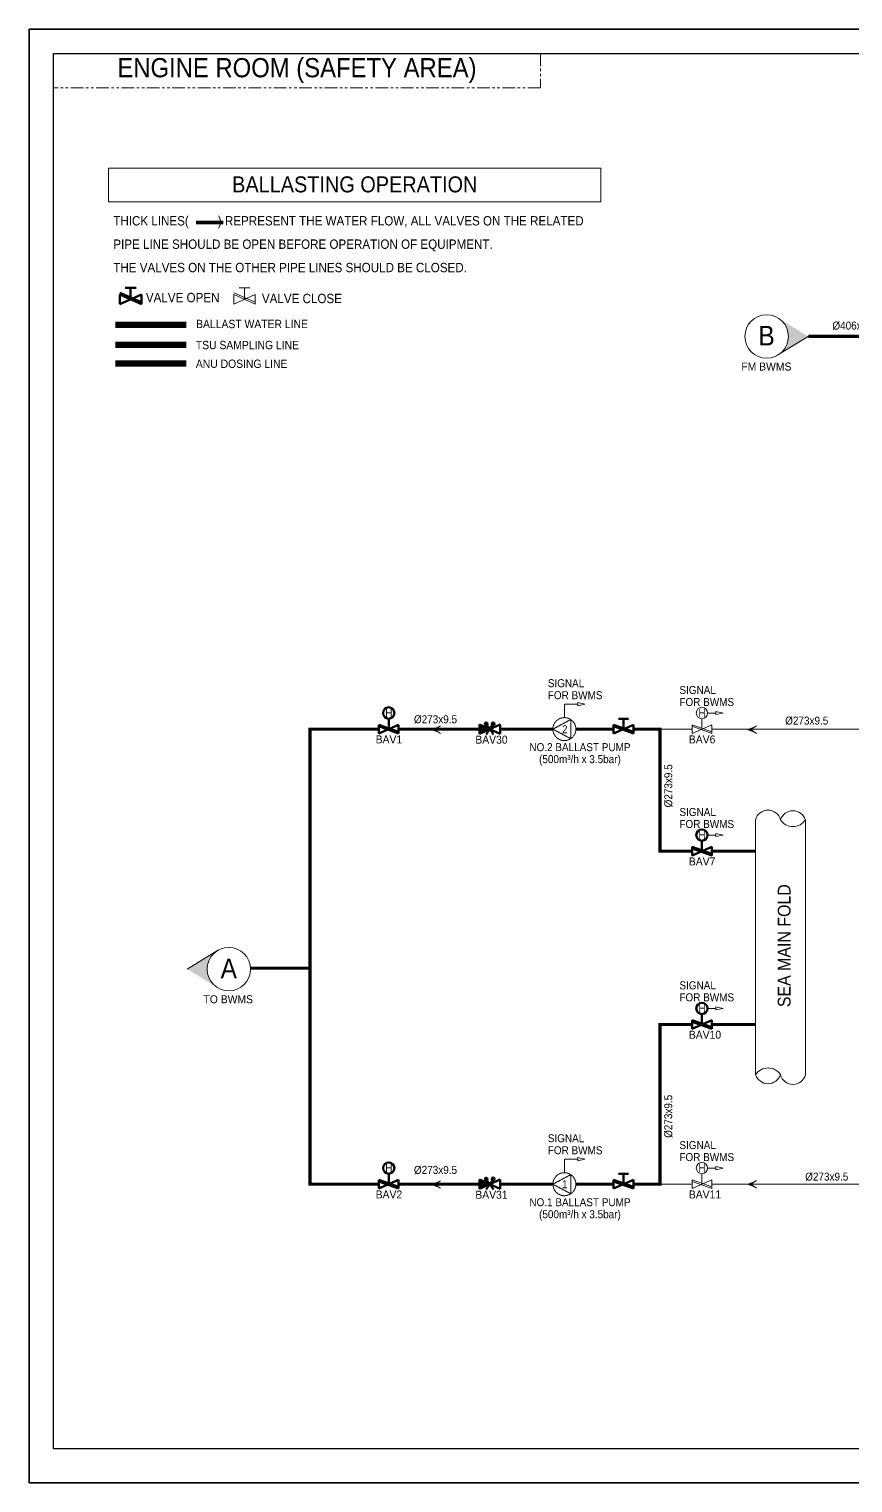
# Model space of a CAD drawing. Extents: x -553847 to 4496999, y 514150 to 878882.
# Drawn here: x 4295572 to 4321324, y 721680 to 767108 of the extents above; entities that cross this region are included whole.
import ezdxf

# ---------------------------------------------------------------- set-up
doc = ezdxf.new("R2010")
doc.units = 0
doc.header["$LTSCALE"] = 25
doc.header["$MEASUREMENT"] = 0
for name, pattern in [('DASHED', [0.75, 0.5, -0.25]), ('DASHED2', [0.375, 0.25, -0.125]), ('PHANTOM2', [31.75, 15.875, -3.175, 3.175, -3.175, 3.175, -3.175])]:
    doc.linetypes.add(name, pattern=pattern)
doc.layers.get('0').update_dxf_attribs({"linetype": 'CONTINUOUS', "lineweight": 9})
doc.layers.add('0.1 Defpoints', color=7, linetype='CONTINUOUS', plot=False)
doc.layers.add('0.2 Dwg sheet', color=7, linetype='CONTINUOUS')
doc.layers.add('0.3 Text', color=7, linetype='CONTINUOUS')
for name, color, linetype, lineweight in [('1.1 Y_Pipe', 7, 'CONTINUOUS', 13), ('1.2 Y_Equip', 7, 'DASHED', 15), ('1.7 Signal', 6, 'ZIGZAG', 9), ('1.9 Arrow', 1, 'CONTINUOUS', 9)]:
    doc.layers.add(name, color=color, linetype=linetype, lineweight=lineweight)
doc.layers.add('2.1 Valve open', color=7, linetype='CONTINUOUS', lineweight=50, true_color=0x1b21e4)
for name, color, linetype, true_color in [('2.2 Ballast water line', 7, 'CONTINUOUS', 0x1b21e4), ('2.3 TSU sampling line', 7, 'DASHED2', 0xf4541a), ('2.4 ANU dosing line', 7, 'DASHED2', 0xff29ff)]:
    doc.layers.add(name, color=color, linetype=linetype, true_color=true_color)
doc.styles.get("Standard").update_dxf_attribs({"font": '', "width": 0.95, "height": 250})
doc.styles.get('Standard').set_extended_font_data('Gulim')
doc.linetypes.add('ZIGZAG', pattern='A,0.0001,-0.2,[131,ltypeshp.shx,S=0.2,R=0,X=-0.2,Y=0],-0.4,[131,ltypeshp.shx,S=0.2,R=180,X=0.2,Y=0],-0.2', length=0.8001)

# ---------------------------------------------------------------- blocks, each defined once
blk = doc.blocks.new('양식 51-Q-02-08')
at = {"layer": '0.1 Defpoints'}
blk.add_lwpolyline([(-2677005, 1033560), (-2613196, 1033560), (-2613196, 988132), (-2677005, 988132)], close=True, dxfattribs=at)
at = {"layer": '0.2 Dwg sheet'}
blk.add_lwpolyline([(-2613953, 989196), (-2676245, 989196), (-2676245, 1032800), (-2613953, 1032800)], close=True, dxfattribs=at)

msp = doc.modelspace()

# ---------------------------------------------------------------- hatches: boundary and pattern name
at = {"layer": '1.1 Y_Pipe', "linetype": 'Continuous', "ltscale": 30}
h = msp.add_hatch(dxfattribs=at)
h.set_pattern_fill('ANSI31', color=256, scale=1.072502)
h.set_pattern_definition([(45, (4248202.53085, 405616.86779), (-0.094796635586, 0.094796635586), [])])
h.paths.add_polyline_path([(4319014, 756946.8, 0.5309324), (4319001.1, 758071.3), (4319925, 757504.7)])
at = {"layer": '1.1 Y_Pipe'}
for points in [[(4309646.6, 745378.2), (4309972.6, 745233.4), (4309646.6, 745088.7)], [(4309646.6, 731158.5), (4309972.6, 731013.8), (4309646.6, 730869)]]:
    msp.add_hatch(color=256, dxfattribs=at).paths.add_polyline_path(points)
at = {"layer": '1.1 Y_Pipe', "linetype": 'Continuous', "ltscale": 30}
h = msp.add_hatch(dxfattribs=at)
h.set_pattern_fill('ANSI31', color=256, scale=1.072502, angle=-180)
h.set_pattern_definition([(225, (4372241.4973, 1089621.86238), (0.094796635586, -0.094796635586), [])])
h.paths.add_polyline_path([(4301430, 738291.9, 0.5309324), (4301442.9, 737167.4), (4300519, 737734)])
at = {"layer": '1.9 Arrow'}
h = msp.add_hatch(color=256, dxfattribs=at)
h.paths.add_polyline_path([(4308117.6, 745218.7), (4308245.2, 745218.7), (4308428.6, 745336.2)])
h.paths.add_polyline_path([(4308117.6, 745218.7), (4308428.6, 745101.3), (4308245.2, 745218.7)])
h = msp.add_hatch(color=256, dxfattribs=at)
h.paths.add_polyline_path([(4318001.6, 745218.7), (4318129.2, 745218.7), (4318312.5, 745336.2)])
h.paths.add_polyline_path([(4318001.6, 745218.7), (4318312.5, 745101.3), (4318129.2, 745218.7)])
h = msp.add_hatch(color=256, dxfattribs=at)
h.paths.add_polyline_path([(4308117.6, 731004.8), (4308245.2, 731004.8), (4308428.6, 731122.3)])
h.paths.add_polyline_path([(4308117.6, 731004.8), (4308428.6, 730887.4), (4308245.2, 731004.8)])
h = msp.add_hatch(color=256, dxfattribs=at)
h.paths.add_polyline_path([(4318001.6, 731012), (4318129.2, 731011.9), (4318312.5, 731129.4)])
h.paths.add_polyline_path([(4318001.6, 731012), (4318312.5, 730894.5), (4318129.2, 731011.9)])
at = {"layer": '2.1 Valve open'}
for points in [[(4309646.6, 745378.2), (4309972.6, 745233.4), (4309646.6, 745088.7)], [(4309646.6, 731158.5), (4309972.6, 731013.8), (4309646.6, 730869)]]:
    msp.add_hatch(color=256, dxfattribs=at).paths.add_polyline_path(points)

# ---------------------------------------------------------------- linework, layer by layer
at = {"ltscale": 30}
msp.add_lwpolyline([(4298057.3, 762757.8), (4313448.1, 762757.8), (4313448.1, 761708), (4298057.3, 761708)], close=True, dxfattribs=at)
at = {"layer": '0.1 Defpoints', "color": 4, "linetype": 'ByBlock'}
msp.add_lwpolyline([(4295572.2, 721679.7), (4359381.2, 721679.7), (4359381.2, 767107.6), (4295572.2, 767107.6)], close=True, dxfattribs=at)
at = {"layer": '0.3 Text', "linetype": 'Continuous', "ltscale": 30}
for p, q in [((4309646.6, 745378.2), (4309646.6, 745088.7)), ((4309646.6, 731158.5), (4309646.6, 730869))]:
    msp.add_line(p, q, dxfattribs=at)
at = {"layer": '1.1 Y_Pipe', "color": 0}
for p, q in [((4301968.4, 758870.7), (4302643, 758571.2)), ((4301968.4, 758513.3), (4301968.4, 758812.8)), ((4301968.4, 758812.8), (4302643, 758513.3)), ((4302643, 758812.8), (4301968.4, 758513.3)), ((4302137.1, 759018.4), (4302474.4, 759018.4)), ((4302305.7, 758663.1), (4302305.7, 759018.4)), ((4302643, 758513.3), (4302643, 758812.8))]:
    msp.add_line(p, q, dxfattribs=at)
at = {"layer": '1.1 Y_Pipe', "linetype": 'Continuous', "ltscale": 30}
for p, q in [((4319925, 757504.7), (4318948.5, 756906.7)), ((4309646.6, 745233.4), (4307124.5, 745233.4)), ((4310298.7, 745233.4), (4311944.9, 745233.4)), ((4312663.3, 745233.4), (4313620.4, 745233.4)), ((4313620.4, 745233.4), (4313843.3, 745233.4)), ((4300519, 737734), (4301495.6, 738332)), ((4309646.6, 731013.8), (4307124.5, 731013.8)), ((4310298.7, 731013.8), (4311944.9, 731013.8)), ((4312663.3, 731013.8), (4313620.4, 731013.8)), ((4313620.4, 731013.8), (4313843.3, 731013.8))]:
    msp.add_line(p, q, dxfattribs=at)
at = {"layer": '1.1 Y_Pipe', "linetype": 'Continuous', "ltscale": 100}
for p, q in [((4319925, 757504.7), (4323818.8, 757504.7)), ((4306505.1, 745233.4), (4304356.4, 745233.4)), ((4304356.4, 745233.4), (4304356.4, 731013.8)), ((4314462.7, 745233.4), (4315294.7, 745233.4)), ((4315294.7, 741420.5), (4315294.7, 745233.4)), ((4316294.7, 745233.4), (4315294.7, 745233.4)), ((4339345.7, 745233.4), (4316914.1, 745233.4)), ((4318280.1, 742402.3), (4318280.1, 734432.6)), ((4319838.6, 742402.3), (4319838.6, 734432.6)), ((4316294.7, 741420.5), (4315294.7, 741420.5)), ((4318280.1, 741420.5), (4316914.1, 741420.5)), ((4304356.4, 737763.3), (4302494.8, 737763.3)), ((4315294.7, 736004.4), (4315294.7, 731013.8)), ((4316294.7, 736004.4), (4315294.7, 736004.4)), ((4318280.1, 736004.4), (4316914.1, 736004.4)), ((4306505.1, 731013.8), (4304356.4, 731013.8)), ((4314462.7, 731013.8), (4315294.7, 731013.8)), ((4316294.7, 731013.8), (4315294.7, 731013.8)), ((4340208.6, 731013.8), (4316914.1, 731013.8))]:
    msp.add_line(p, q, dxfattribs=at)
at = {"layer": '1.1 Y_Pipe'}
for p, q in [((4306814.8, 745233.4), (4306814.8, 745559.6)), ((4313998.2, 745559.6), (4314307.9, 745559.6)), ((4314153, 745233.4), (4314153, 745559.6)), ((4316604.4, 745233.4), (4316604.4, 745559.6)), ((4306505.1, 745095.9), (4306505.1, 745370.9)), ((4307124.5, 745370.9), (4306505.1, 745095.9)), ((4306505.1, 745370.9), (4307124.5, 745149)), ((4306505.1, 745321.4), (4307124.5, 745095.9)), ((4307124.5, 745095.9), (4307124.5, 745370.9)), ((4310298.7, 745378.2), (4309646.6, 745088.7)), ((4309646.6, 745378.2), (4310298.7, 745088.7)), ((4310298.7, 745088.7), (4310298.7, 745378.2)), ((4313843.3, 745095.9), (4313843.3, 745370.9)), ((4314462.7, 745370.9), (4313843.3, 745095.9)), ((4313843.3, 745370.9), (4314462.7, 745149)), ((4313843.3, 745321.4), (4314462.7, 745095.9)), ((4314462.7, 745095.9), (4314462.7, 745370.9)), ((4316294.7, 745095.9), (4316294.7, 745370.9)), ((4316914.1, 745370.9), (4316294.7, 745095.9)), ((4316294.7, 745370.9), (4316914.1, 745149)), ((4316294.7, 745321.4), (4316914.1, 745095.9)), ((4316914.1, 745095.9), (4316914.1, 745370.9)), ((4316294.7, 741283), (4316294.7, 741558)), ((4316914.1, 741558), (4316294.7, 741283)), ((4316294.7, 741558), (4316914.1, 741336.1)), ((4316294.7, 741508.5), (4316914.1, 741283)), ((4316604.4, 741420.5), (4316604.4, 741746.7)), ((4316914.1, 741283), (4316914.1, 741558)), ((4316294.7, 735866.9), (4316294.7, 736141.9)), ((4316914.1, 736141.9), (4316294.7, 735866.9)), ((4316294.7, 736141.9), (4316914.1, 735920)), ((4316294.7, 736092.4), (4316914.1, 735866.9)), ((4316604.4, 736004.4), (4316604.4, 736330.6)), ((4316914.1, 735866.9), (4316914.1, 736141.9)), ((4306505.1, 730876.3), (4306505.1, 731151.3)), ((4307124.5, 731151.3), (4306505.1, 730876.3)), ((4306505.1, 731151.3), (4307124.5, 730929.4)), ((4306505.1, 731101.8), (4307124.5, 730876.3)), ((4306814.8, 731013.8), (4306814.8, 731340)), ((4307124.5, 730876.3), (4307124.5, 731151.3)), ((4310298.7, 731158.5), (4309646.6, 730869)), ((4309646.6, 731158.5), (4310298.7, 730869)), ((4310298.7, 730869), (4310298.7, 731158.5)), ((4313843.3, 730876.3), (4313843.3, 731151.3)), ((4314462.7, 731151.3), (4313843.3, 730876.3)), ((4313843.3, 731151.3), (4314462.7, 730929.4)), ((4313843.3, 731101.8), (4314462.7, 730876.3)), ((4313998.2, 731340), (4314307.9, 731340)), ((4314153, 731013.8), (4314153, 731340)), ((4314462.7, 730876.3), (4314462.7, 731151.3)), ((4316294.7, 730876.3), (4316294.7, 731151.3)), ((4316914.1, 731151.3), (4316294.7, 730876.3)), ((4316294.7, 731151.3), (4316914.1, 730929.4)), ((4316294.7, 731101.8), (4316914.1, 730876.3)), ((4316604.4, 731013.8), (4316604.4, 731340)), ((4316914.1, 730876.3), (4316914.1, 731151.3))]:
    msp.add_line(p, q, dxfattribs=at)
at = {"layer": '1.1 Y_Pipe', "color": 1, "linetype": 'PHANTOM2'}
msp.add_lwpolyline([(4296331.9, 766347.9), (4311558.1, 766347.9), (4311558.1, 765273.8), (4296331.9, 765273.8)], close=True, dxfattribs=at)
at = {"layer": '1.1 Y_Pipe', "linetype": 'Continuous', "ltscale": 30}
for centre, radius in [((4318627.3, 757504.7), 678.8), ((4306814.8, 745737.2), 177.6), ((4316604.4, 745737.2), 177.6), ((4316604.4, 741924.4), 177.6), ((4301816.7, 737734), 678.8), ((4316604.4, 736508.2), 177.6), ((4306814.8, 731517.6), 177.6), ((4316604.4, 731517.6), 177.6)]:
    msp.add_circle(centre, radius, dxfattribs=at)
at = {"layer": '1.1 Y_Pipe', "linetype": 'Continuous', "ltscale": 100}
for centre, radius, start, end in [((4318669.7, 742298.9), 403.1, 14.85889, 165.14111), ((4319449, 742268.4), 412, 18.96499, 161.03501), ((4319449, 742651.3), 462.4, 212.57829, 327.42171), ((4318669.7, 734183.6), 462.4, 32.57829, 147.42171), ((4318669.7, 734566.5), 412, 198.96499, 341.03501), ((4319449, 734536), 403.1, 194.85889, 345.14111)]:
    msp.add_arc(centre, radius, start, end, dxfattribs=at)
at = {"layer": '1.2 Y_Equip'}
for p, q in [((4312503.3, 745532.4), (4311944.9, 745233.4)), ((4312503.3, 744934.5), (4312503.3, 745532.4)), ((4311944.9, 745233.4), (4312503.3, 744934.5)), ((4312503.3, 731312.8), (4311944.9, 731013.8)), ((4311944.9, 731013.8), (4312503.3, 730714.8)), ((4312503.3, 730714.8), (4312503.3, 731312.8))]:
    msp.add_line(p, q, dxfattribs=at)
for centre in [(4312304.1, 745233.4), (4312304.1, 731013.8)]:
    msp.add_circle(centre, 359.2, dxfattribs=at)
at = {"layer": '1.7 Signal', "linetype": 'ZIGZAG', "ltscale": 10}
for p, q in [((4312304.1, 745592.2), (4312304.1, 746016)), ((4312304.1, 746016), (4312721, 746016)), ((4316782.1, 745737.2), (4317038.3, 745737.2)), ((4316782.1, 741924.4), (4317038.3, 741924.4)), ((4316782.1, 736508.2), (4317038.3, 736508.2)), ((4312304.1, 731372.6), (4312304.1, 731796.4)), ((4312304.1, 731796.4), (4312721, 731796.4)), ((4316782.1, 731517.6), (4317038.3, 731517.6))]:
    msp.add_line(p, q, dxfattribs=at)
at = {"layer": '1.9 Arrow'}
for p, q in [((4312721, 746066.1), (4312721, 745965.9)), ((4312948, 746016), (4312721, 746066.1)), ((4312721, 745965.9), (4312948, 746016)), ((4317038.3, 745787.3), (4317038.3, 745687.2)), ((4317265.4, 745737.2), (4317038.3, 745787.3)), ((4317038.3, 745687.2), (4317265.4, 745737.2)), ((4308428.6, 745336.2), (4308245.2, 745218.7)), ((4308428.6, 745101.3), (4308245.2, 745218.7)), ((4318312.5, 745336.2), (4318129.2, 745218.7)), ((4318312.5, 745101.3), (4318129.2, 745218.7)), ((4317038.3, 741974.4), (4317038.3, 741874.3)), ((4317265.4, 741924.4), (4317038.3, 741974.4)), ((4317038.3, 741874.3), (4317265.4, 741924.4)), ((4317038.3, 736558.3), (4317038.3, 736458.1)), ((4317265.4, 736508.2), (4317038.3, 736558.3)), ((4317038.3, 736458.1), (4317265.4, 736508.2)), ((4312721, 731846.5), (4312721, 731746.3)), ((4312948, 731796.4), (4312721, 731846.5)), ((4312721, 731746.3), (4312948, 731796.4)), ((4317038.3, 731567.7), (4317038.3, 731467.5)), ((4317265.4, 731517.6), (4317038.3, 731567.7)), ((4317038.3, 731467.5), (4317265.4, 731517.6)), ((4308428.6, 731122.3), (4308245.2, 731004.8)), ((4308428.6, 730887.4), (4308245.2, 731004.8)), ((4318312.5, 731129.4), (4318129.2, 731011.9)), ((4318312.5, 730894.5), (4318129.2, 731011.9))]:
    msp.add_line(p, q, dxfattribs=at)
at = {"layer": '2.1 Valve open'}
for p, q in [((4298410.2, 758870.7), (4299084.8, 758571.2)), ((4298410.2, 758812.8), (4299084.8, 758513.3)), ((4299084.8, 758812.8), (4298410.2, 758513.3)), ((4298410.2, 758812.8), (4298410.2, 758513.3)), ((4298578.8, 759018.4), (4298916.2, 759018.4)), ((4298747.5, 758663.1), (4298747.5, 759018.4)), ((4299084.8, 758513.3), (4299084.8, 758812.8)), ((4306814.8, 745233.4), (4306814.8, 745559.6)), ((4313998.2, 745559.6), (4314307.9, 745559.6)), ((4314153, 745233.4), (4314153, 745559.6)), ((4306505.1, 745095.9), (4306505.1, 745370.9)), ((4307124.5, 745370.9), (4306505.1, 745095.9)), ((4306505.1, 745370.9), (4307124.5, 745149)), ((4306505.1, 745321.4), (4307124.5, 745095.9)), ((4307124.5, 745095.9), (4307124.5, 745370.9)), ((4310298.7, 745378.2), (4309646.6, 745088.7)), ((4309646.6, 745378.2), (4310298.7, 745088.7)), ((4309646.6, 745378.2), (4309646.6, 745088.7)), ((4309861.4, 745438.7), (4309818.2, 745393.8)), ((4309877.1, 745435), (4309822.5, 745378.3)), ((4309888.8, 745427.1), (4309830.9, 745366.9)), ((4309897.1, 745415.7), (4309842.5, 745359)), ((4309901.4, 745400.2), (4309858.2, 745355.3)), ((4309972.6, 745233.4), (4309859.8, 745069.8)), ((4309972.6, 745233.4), (4309883.5, 745362.6)), ((4309972.6, 745233.4), (4310061.8, 745362.6)), ((4309972.6, 745233.4), (4310085.5, 745069.8)), ((4310080.7, 745442.3), (4310037.5, 745397.4)), ((4310096.4, 745438.6), (4310041.8, 745381.9)), ((4310108, 745430.7), (4310050.1, 745370.5)), ((4310116.4, 745419.3), (4310061.8, 745362.6)), ((4310120.7, 745403.8), (4310077.5, 745358.9)), ((4310298.7, 745088.7), (4310298.7, 745378.2)), ((4313843.3, 745095.9), (4313843.3, 745370.9)), ((4314462.7, 745370.9), (4313843.3, 745095.9)), ((4313843.3, 745370.9), (4314462.7, 745149)), ((4313843.3, 745321.4), (4314462.7, 745095.9)), ((4314462.7, 745095.9), (4314462.7, 745370.9)), ((4316294.7, 741283), (4316294.7, 741558)), ((4316914.1, 741558), (4316294.7, 741283)), ((4316294.7, 741558), (4316914.1, 741336.1)), ((4316294.7, 741508.5), (4316914.1, 741283)), ((4316604.4, 741420.5), (4316604.4, 741746.7)), ((4316914.1, 741283), (4316914.1, 741558)), ((4316294.7, 735866.9), (4316294.7, 736141.9)), ((4316914.1, 736141.9), (4316294.7, 735866.9)), ((4316294.7, 736141.9), (4316914.1, 735920)), ((4316294.7, 736092.4), (4316914.1, 735866.9)), ((4316604.4, 736004.4), (4316604.4, 736330.6)), ((4316914.1, 735866.9), (4316914.1, 736141.9)), ((4306505.1, 730876.3), (4306505.1, 731151.3)), ((4307124.5, 731151.3), (4306505.1, 730876.3)), ((4306505.1, 731151.3), (4307124.5, 730929.4)), ((4306505.1, 731101.8), (4307124.5, 730876.3)), ((4306814.8, 731013.8), (4306814.8, 731340)), ((4307124.5, 730876.3), (4307124.5, 731151.3)), ((4310298.7, 731158.5), (4309646.6, 730869)), ((4309646.6, 731158.5), (4310298.7, 730869)), ((4309646.6, 731158.5), (4309646.6, 730869)), ((4309861.4, 731219.1), (4309818.2, 731174.2)), ((4309877.1, 731215.3), (4309822.5, 731158.6)), ((4309888.8, 731207.4), (4309830.9, 731147.3)), ((4309897.1, 731196.1), (4309842.5, 731139.4)), ((4309901.4, 731180.5), (4309858.2, 731135.6)), ((4309972.6, 731013.8), (4309859.8, 730850.2)), ((4309972.6, 731013.8), (4309883.5, 731143)), ((4309972.6, 731013.8), (4310061.8, 731143)), ((4309972.6, 731013.8), (4310085.5, 730850.2)), ((4310080.7, 731222.7), (4310037.5, 731177.8)), ((4310096.4, 731219), (4310041.8, 731162.2)), ((4310108, 731211), (4310050.1, 731150.9)), ((4310116.4, 731199.7), (4310061.8, 731143)), ((4310120.7, 731184.2), (4310077.5, 731139.3)), ((4310298.7, 730869), (4310298.7, 731158.5)), ((4313843.3, 730876.3), (4313843.3, 731151.3)), ((4314462.7, 731151.3), (4313843.3, 730876.3)), ((4313843.3, 731151.3), (4314462.7, 730929.4)), ((4313843.3, 731101.8), (4314462.7, 730876.3)), ((4313998.2, 731340), (4314307.9, 731340)), ((4314153, 731013.8), (4314153, 731340)), ((4314462.7, 730876.3), (4314462.7, 731151.3))]:
    msp.add_line(p, q, dxfattribs=at)
for centre, radius in [((4306814.8, 745737.2), 177.6), ((4309859.8, 745397), 41.7), ((4310079.1, 745400.6), 41.7), ((4316604.4, 741924.4), 177.6), ((4316604.4, 736508.2), 177.6), ((4306814.8, 731517.6), 177.6), ((4309859.8, 731177.4), 41.7), ((4310079.1, 731181), 41.7)]:
    msp.add_circle(centre, radius, dxfattribs=at)
at = {"layer": '2.2 Ballast water line', "const_width": 108}
msp.add_lwpolyline([(4300792.6, 761063), (4301649.2, 761063)], dxfattribs=at)
at = {"layer": '2.2 Ballast water line', "linetype": 'ByBlock', "ltscale": 30, "const_width": 200, "elevation": 0}
msp.add_lwpolyline([(4298267.3, 757870), (4300491.1, 757870)], dxfattribs=at)
at = {"layer": '2.2 Ballast water line', "linetype": 'Continuous', "lineweight": -3, "ltscale": 100, "const_width": 100}
for points in [[(4323291.7, 754438.3), (4323291.7, 757504.7), (4319925, 757504.7)], [(4306505.1, 745233.4), (4304356.4, 745233.4), (4304356.4, 737763.3), (4302494.8, 737763.3)], [(4309646.6, 745233.4), (4307124.5, 745233.4)], [(4311944.9, 745233.4), (4310298.7, 745233.4)], [(4313843.3, 745233.4), (4312663.3, 745233.4)], [(4316294.7, 741420.5), (4315294.7, 741420.5), (4315294.7, 745233.4), (4314462.7, 745233.4)], [(4318280.1, 741420.5), (4316914.1, 741420.5)], [(4306505.1, 731013.8), (4304356.4, 731013.8), (4304356.4, 737763.3)], [(4316294.7, 736004.4), (4315294.7, 736004.4), (4315294.7, 731013.8), (4314462.7, 731013.8)], [(4318280.1, 736004.4), (4316914.1, 736004.4)], [(4309646.6, 731013.8), (4307124.5, 731013.8)], [(4311944.9, 731013.8), (4310298.7, 731013.8)], [(4313843.3, 731013.8), (4312663.3, 731013.8)]]:
    msp.add_lwpolyline(points, dxfattribs=at)
at = {"layer": '2.3 TSU sampling line', "linetype": 'ByBlock', "ltscale": 30, "const_width": 200, "elevation": 0}
msp.add_lwpolyline([(4298267.3, 757239.4), (4300491.1, 757239.4)], dxfattribs=at)
at = {"layer": '2.4 ANU dosing line', "color": 6, "linetype": 'ByBlock', "ltscale": 30, "true_color": 0xff29ff, "const_width": 200, "elevation": 0}
msp.add_lwpolyline([(4298267.3, 756654.4), (4300491.1, 756654.4)], dxfattribs=at)

# ---------------------------------------------------------------- block references
at = {"color": 217, "linetype": 'Continuous', "true_color": 0x93278f}
msp.add_blockref('양식 51-Q-02-08', (6972577.2, -266452.4), dxfattribs=at)

# ---------------------------------------------------------------- texts
at = {"color": 0, "linetype": 'Continuous', "width": 0.95}
msp.add_text('BALLAST WATER LINE', height=260.744, dxfattribs=at).set_placement((4300794.5, 757762.4, 0))
at = {"linetype": 'Continuous', "width": 0.95}
for s, p in [('TSU SAMPLING LINE', (4300785.1, 757104.7, 0)), ('ANU DOSING LINE', (4300785.7, 756519.7, 0))]:
    msp.add_text(s, height=260.744, dxfattribs=at).set_placement(p)
at = {"color": 0, "char_height": 292.032, "line_spacing_factor": 0.9}
for s, insert, width, attachment_point in [('\\pxsm1.5,ql;THICK LINES(         ) REPRESENT THE WATER FLOW, ALL VALVES ON THE RELATED \\PPIPE LINE SHOULD BE OPEN BEFORE OPERATION OF EQUIPMENT.\\PTHE VALVES ON THE OTHER PIPE LINES SHOULD BE CLOSED.', (4298205.3, 761263.1), 17668.88, 1), ('\\pxqc;VALVE OPEN ', (4300373.7, 758716.8), 2488.336, 5), ('\\pxqc;VALVE CLOSE', (4304100.7, 758687.6), 2488.336, 5)]:
    msp.add_mtext(s, dxfattribs=dict(at, insert=insert, width=width, attachment_point=attachment_point))
at = {"layer": '0.3 Text'}
for s, width, p in [('Ø406x9.5', 0.95, (4320681.5, 757717.8)), ('FM BWMS', 0.99, (4317835.4, 756438.2)), ('Ø273x9.5', 0.95, (4307602.5, 745416.1)), ('Ø273x9.5', 0.95, (4319206.1, 745375.3)), ('BAV1', 0.99, (4306406.1, 744787.1)), ('BAV30', 0.99, (4309521.2, 744779.3)), ('BAV6', 0.99, (4316195.8, 744787.1)), ('BAV7', 0.99, (4316195.8, 740974.3)), ('TO BWMS', 0.99, (4301024.8, 736667.5)), ('BAV10', 0.99, (4316195.8, 735558.1)), ('Ø273x9.5', 0.95, (4307602.5, 731335.8)), ('Ø273x9.5', 0.95, (4319831.9, 731126)), ('BAV2', 0.99, (4306406.1, 730567.5)), ('BAV31', 0.99, (4309521.2, 730559.6)), ('BAV11', 0.99, (4316195.8, 730567.5))]:
    msp.add_text(s, height=250, dxfattribs=dict(at, width=width)).set_placement(p)
at = {"layer": '0.3 Text', "width": 0.95}
for p in [(4315676.4, 742787.6), (4315676.4, 732460)]:
    msp.add_text('Ø273x9.5', height=250, rotation=90, dxfattribs=at).set_placement(p)
at = {"layer": '0.3 Text', "attachment_point": 5, "line_spacing_factor": 0.9}
for s, insert, char_height, width in [('ENGINE ROOM (SAFETY AREA)', (4303945, 765810.8), 600, 15226.206), ('NO.2 BALLAST PUMP\\P(500m³/h x 3.5bar)', (4312791.1, 744444.7), 250, 3464.914), ('NO.1 BALLAST PUMP\\P(500m³/h x 3.5bar)', (4312791.1, 730225), 250, 3464.914)]:
    msp.add_mtext(s, dxfattribs=dict(at, insert=insert, char_height=char_height, width=width))
at = {"layer": '0.3 Text', "color": 3, "char_height": 250, "width": 3089.316, "attachment_point": 5, "line_spacing_factor": 0.9}
for insert in [(4313331.4, 746479.5), (4317445.2, 746267.4), (4317445.2, 742454.6), (4317445.2, 737038.4), (4313331.4, 732259.8), (4317445.2, 732047.8)]:
    msp.add_mtext('\\pxql;SIGNAL\\PFOR BWMS', dxfattribs=dict(at, insert=insert))
at = {"layer": '0.3 Text', "insert": (4319176.8, 738467.2), "char_height": 400, "width": 8247.999, "attachment_point": 5, "rotation": 90, "line_spacing_factor": 0.9}
msp.add_mtext('SEA MAIN FOLD', dxfattribs=at)
at = {"layer": '1.1 Y_Pipe', "linetype": 'Continuous', "ltscale": 30, "width": 0.95}
for s, p in [('B', (4318371.1, 757221)), ('A', (4301560.4, 737450.3))]:
    msp.add_text(s, height=612.9, dxfattribs=at).set_placement(p)
at = {"layer": '1.1 Y_Pipe', "color": 255, "char_height": 250, "width": 3464.914, "attachment_point": 5, "line_spacing_factor": 0.9}
for s, insert in [('{\\C256;H}', (4306816.6, 745737.9)), ('{\\C256;H}', (4316606.3, 745737.9)), ('{\\C256;2}', (4312317, 745228.9)), ('{\\C256;H}', (4316606.3, 741925)), ('{\\C256;H}', (4316606.3, 736508.9)), ('{\\C256;H}', (4306816.6, 731518.2)), ('{\\C256;H}', (4316606.3, 731518.2)), ('{\\C256;1}', (4312317, 731009.3))]:
    msp.add_mtext(s, dxfattribs=dict(at, insert=insert))
at = {"layer": '2.1 Valve open', "char_height": 250, "width": 3464.914, "attachment_point": 5, "line_spacing_factor": 0.9}
for insert in [(4306816.6, 745737.9), (4316606.3, 741925), (4316606.3, 736508.9), (4306816.6, 731518.2)]:
    msp.add_mtext('{\\C256;H}', dxfattribs=dict(at, insert=insert))
at = {"layer": '2.2 Ballast water line', "insert": (4305752.7, 762251.5), "char_height": 500, "width": 15390.85, "attachment_point": 5, "line_spacing_factor": 0.9}
msp.add_mtext('\\pxqc;BALLASTING OPERATION', dxfattribs=at)

doc.saveas('drawing.dxf')
